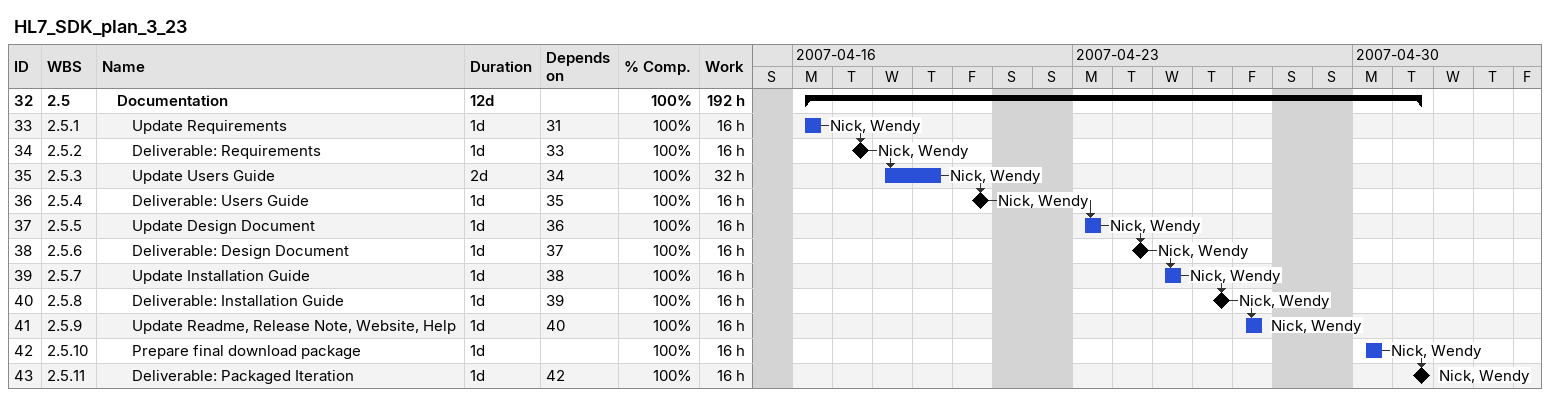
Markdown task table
HL7_SDK_plan_3_23

| ID | WBS | Task | Duration | Start | Finish | Predecessors | Resources | % complete | Work (h) |
|---|---|---|---|---|---|---|---|---|---|
| 32 | 2.5 | **Documentation** | 12d | 2007-04-16 | 2007-05-01 |  |  | 100 | 192 |
| 33 | 2.5.1 | Update Requirements | 1d | 2007-04-16 | 2007-04-16 | 31 | Nick, Wendy | 100 | 16 |
| 34 | 2.5.2 | Deliverable: Requirements | 1d | 2007-04-17 | 2007-04-17 | 33 | Nick, Wendy | 100 | 16 |
| 35 | 2.5.3 | Update Users Guide | 2d | 2007-04-18 | 2007-04-19 | 34 | Nick, Wendy | 100 | 32 |
| 36 | 2.5.4 | Deliverable: Users Guide | 1d | 2007-04-20 | 2007-04-20 | 35 | Nick, Wendy | 100 | 16 |
| 37 | 2.5.5 | Update Design Document | 1d | 2007-04-23 | 2007-04-23 | 36 | Nick, Wendy | 100 | 16 |
| 38 | 2.5.6 | Deliverable: Design Document | 1d | 2007-04-24 | 2007-04-24 | 37 | Nick, Wendy | 100 | 16 |
| 39 | 2.5.7 | Update Installation Guide | 1d | 2007-04-25 | 2007-04-25 | 38 | Nick, Wendy | 100 | 16 |
| 40 | 2.5.8 | Deliverable: Installation Guide | 1d | 2007-04-26 | 2007-04-26 | 39 | Nick, Wendy | 100 | 16 |
| 41 | 2.5.9 | Update Readme, Release Note, Website, Help | 1d | 2007-04-27 | 2007-04-27 | 40 | Nick, Wendy | 100 | 16 |
| 42 | 2.5.10 | Prepare final download package | 1d | 2007-04-30 | 2007-04-30 |  | Nick, Wendy | 100 | 16 |
| 43 | 2.5.11 | Deliverable: Packaged Iteration | 1d | 2007-05-01 | 2007-05-01 | 42 | Nick, Wendy | 100 | 16 |
